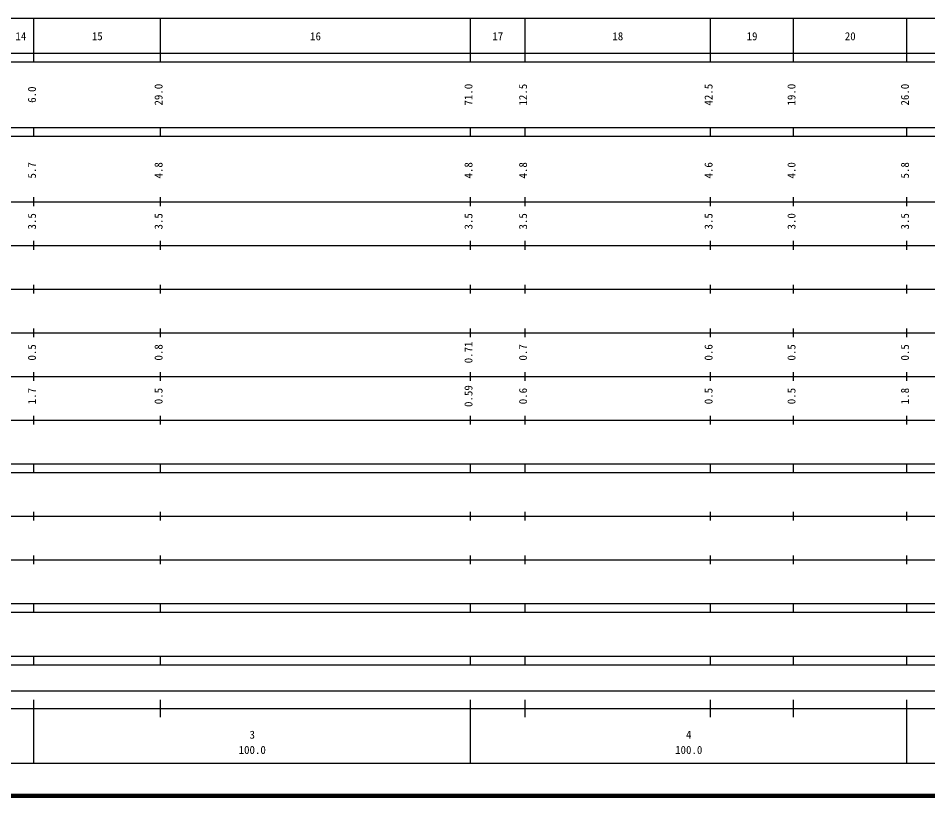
# Model space of a CAD drawing. Units: millimetres on the paper, enlarged 1000 times. Extents: x 40000 to 680000, y 20000 to 380000.
# Drawn here: x 264384 to 472770, y 20000 to 198000 of the extents above; entities that cross this region are included whole.
import ezdxf
from ezdxf.enums import TextEntityAlignment as Align

# ---------------------------------------------------------------- set-up
doc = ezdxf.new("R2010")
doc.units = ezdxf.units.MM
doc.header["$LTSCALE"] = 1000
doc.layers.add('M-TTL', color=2, linetype='Continuous', lineweight=140)
doc.layers.add('M-TTL-BAND', color=7, linetype='Continuous', lineweight=25)
doc.styles.add('ＭＳ ゴシック', font='')
doc.styles.get('ＭＳ ゴシック').set_extended_font_data('MS Gothic')

msp = doc.modelspace()

# ---------------------------------------------------------------- linework, layer by layer
at = {"layer": 'M-TTL'}
msp.add_line((40000, 20000), (680000, 20000), dxfattribs=at)
at = {"layer": 'M-TTL-BAND'}
for p, q in [((68000, 198000), (579000, 198000)), ((268000, 188000), (268000, 198000)), ((297000, 188000), (297000, 198000)), ((368000, 188000), (368000, 198000)), ((380500, 188000), (380500, 198000)), ((423000, 188000), (423000, 198000)), ((442000, 188000), (442000, 198000)), ((468000, 188000), (468000, 198000)), ((40000, 190000), (579000, 190000)), ((40000, 188000), (579000, 188000)), ((40000, 173000), (579000, 173000)), ((268000, 171000), (268000, 173000)), ((297000, 171000), (297000, 173000)), ((368000, 171000), (368000, 173000)), ((380500, 171000), (380500, 173000)), ((423000, 171000), (423000, 173000)), ((442000, 171000), (442000, 173000)), ((468000, 171000), (468000, 173000)), ((40000, 171000), (579000, 171000)), ((268000, 155000), (268000, 157000)), ((297000, 155000), (297000, 157000)), ((368000, 155000), (368000, 157000)), ((380500, 155000), (380500, 157000)), ((423000, 155000), (423000, 157000)), ((442000, 155000), (442000, 157000)), ((468000, 155000), (468000, 157000)), ((40000, 156000), (579000, 156000)), ((46000, 146000), (579000, 146000)), ((268000, 145000), (268000, 147000)), ((297000, 145000), (297000, 147000)), ((368000, 145000), (368000, 147000)), ((380500, 145000), (380500, 147000)), ((423000, 145000), (423000, 147000)), ((442000, 145000), (442000, 147000)), ((468000, 145000), (468000, 147000)), ((52000, 136000), (579000, 136000)), ((268000, 135000), (268000, 137000)), ((297000, 135000), (297000, 137000)), ((368000, 135000), (368000, 137000)), ((380500, 135000), (380500, 137000)), ((423000, 135000), (423000, 137000)), ((442000, 135000), (442000, 137000)), ((468000, 135000), (468000, 137000)), ((46000, 126000), (579000, 126000)), ((268000, 125000), (268000, 127000)), ((297000, 125000), (297000, 127000)), ((368000, 125000), (368000, 127000)), ((380500, 125000), (380500, 127000)), ((423000, 125000), (423000, 127000)), ((442000, 125000), (442000, 127000)), ((468000, 125000), (468000, 127000)), ((268000, 115000), (268000, 117000)), ((297000, 115000), (297000, 117000)), ((368000, 115000), (368000, 117000)), ((380500, 115000), (380500, 117000)), ((423000, 115000), (423000, 117000)), ((442000, 115000), (442000, 117000)), ((468000, 115000), (468000, 117000)), ((52000, 116000), (579000, 116000)), ((268000, 105000), (268000, 107000)), ((297000, 105000), (297000, 107000)), ((368000, 105000), (368000, 107000)), ((380500, 105000), (380500, 107000)), ((423000, 105000), (423000, 107000)), ((442000, 105000), (442000, 107000)), ((468000, 105000), (468000, 107000)), ((46000, 106000), (579000, 106000)), ((40000, 96000), (579000, 96000)), ((268000, 94000), (268000, 96000)), ((297000, 94000), (297000, 96000)), ((368000, 94000), (368000, 96000)), ((380500, 94000), (380500, 96000)), ((423000, 94000), (423000, 96000)), ((442000, 94000), (442000, 96000)), ((468000, 94000), (468000, 96000)), ((40000, 94000), (579000, 94000)), ((49000, 84000), (579000, 84000)), ((268000, 83000), (268000, 85000)), ((297000, 83000), (297000, 85000)), ((368000, 83000), (368000, 85000)), ((380500, 83000), (380500, 85000)), ((423000, 83000), (423000, 85000)), ((442000, 83000), (442000, 85000)), ((468000, 83000), (468000, 85000)), ((40000, 74000), (579000, 74000)), ((268000, 73000), (268000, 75000)), ((297000, 73000), (297000, 75000)), ((368000, 73000), (368000, 75000)), ((380500, 73000), (380500, 75000)), ((423000, 73000), (423000, 75000)), ((442000, 73000), (442000, 75000)), ((468000, 73000), (468000, 75000)), ((40000, 64000), (579000, 64000)), ((268000, 62000), (268000, 64000)), ((297000, 62000), (297000, 64000)), ((368000, 62000), (368000, 64000)), ((380500, 62000), (380500, 64000)), ((423000, 62000), (423000, 64000)), ((442000, 62000), (442000, 64000)), ((468000, 62000), (468000, 64000)), ((40000, 62000), (579000, 62000)), ((40000, 52000), (579000, 52000)), ((268000, 50000), (268000, 52000)), ((297000, 50000), (297000, 52000)), ((368000, 50000), (368000, 52000)), ((380500, 50000), (380500, 52000)), ((423000, 50000), (423000, 52000)), ((442000, 50000), (442000, 52000)), ((468000, 50000), (468000, 52000)), ((40000, 50000), (579000, 50000)), ((71000, 44000), (565000, 44000)), ((268000, 27500), (268000, 42000)), ((297000, 38000), (297000, 42000)), ((368000, 27500), (368000, 42000)), ((380500, 38000), (380500, 42000)), ((423000, 38000), (423000, 42000)), ((442000, 38000), (442000, 42000)), ((468000, 27500), (468000, 42000)), ((40000, 40000), (579000, 40000)), ((68000, 27500), (579000, 27500))]:
    msp.add_line(p, q, dxfattribs=at)

# ---------------------------------------------------------------- texts
at = {"layer": 'M-TTL-BAND', "style": 'ＭＳ ゴシック'}
for s, p in [('14', (265000, 192405)), ('15', (282500, 192405)), ('16', (332500, 192405)), ('17', (374250, 192405)), ('18', (401750, 192405)), ('19', (432500, 192405)), ('20', (455000, 192405)), ('3', (318000, 32523)), ('4', (418000, 32523)), ('100.0', (318000, 29033)), ('100.0', (418000, 29033))]:
    msp.add_text(s, height=1833, dxfattribs=at).set_placement(p, align=Align.BOTTOM_CENTER)
for s, p in [('6.0', (269000, 180500)), ('29.0', (298000, 180500)), ('71.0', (369000, 180500)), ('12.5', (381500, 180500)), ('42.5', (424000, 180500)), ('19.0', (443000, 180500)), ('26.0', (469000, 180500)), ('5.7', (269000, 163174)), ('4.8', (298000, 163174)), ('4.8', (369000, 163174)), ('4.8', (381500, 163174)), ('4.6', (424000, 163174)), ('4.0', (443000, 163174)), ('5.8', (469000, 163174)), ('3.5', (269000, 151500)), ('3.5', (298000, 151500)), ('3.5', (369000, 151500)), ('3.5', (381500, 151500)), ('3.5', (424000, 151500)), ('3.0', (443000, 151500)), ('3.5', (469000, 151500)), ('0.5', (269000, 121500)), ('0.8', (298000, 121500)), ('0.71', (369000, 121500)), ('0.7', (381500, 121500)), ('0.6', (424000, 121500)), ('0.5', (443000, 121500)), ('0.5', (469000, 121500)), ('1.7', (269000, 111500)), ('0.5', (298000, 111500)), ('0.59', (369000, 111500)), ('0.6', (381500, 111500)), ('0.5', (424000, 111500)), ('0.5', (443000, 111500)), ('1.8', (469000, 111500))]:
    msp.add_text(s, height=1833, rotation=90, dxfattribs=at).set_placement(p, align=Align.BOTTOM_CENTER)

doc.saveas('drawing.dxf')
